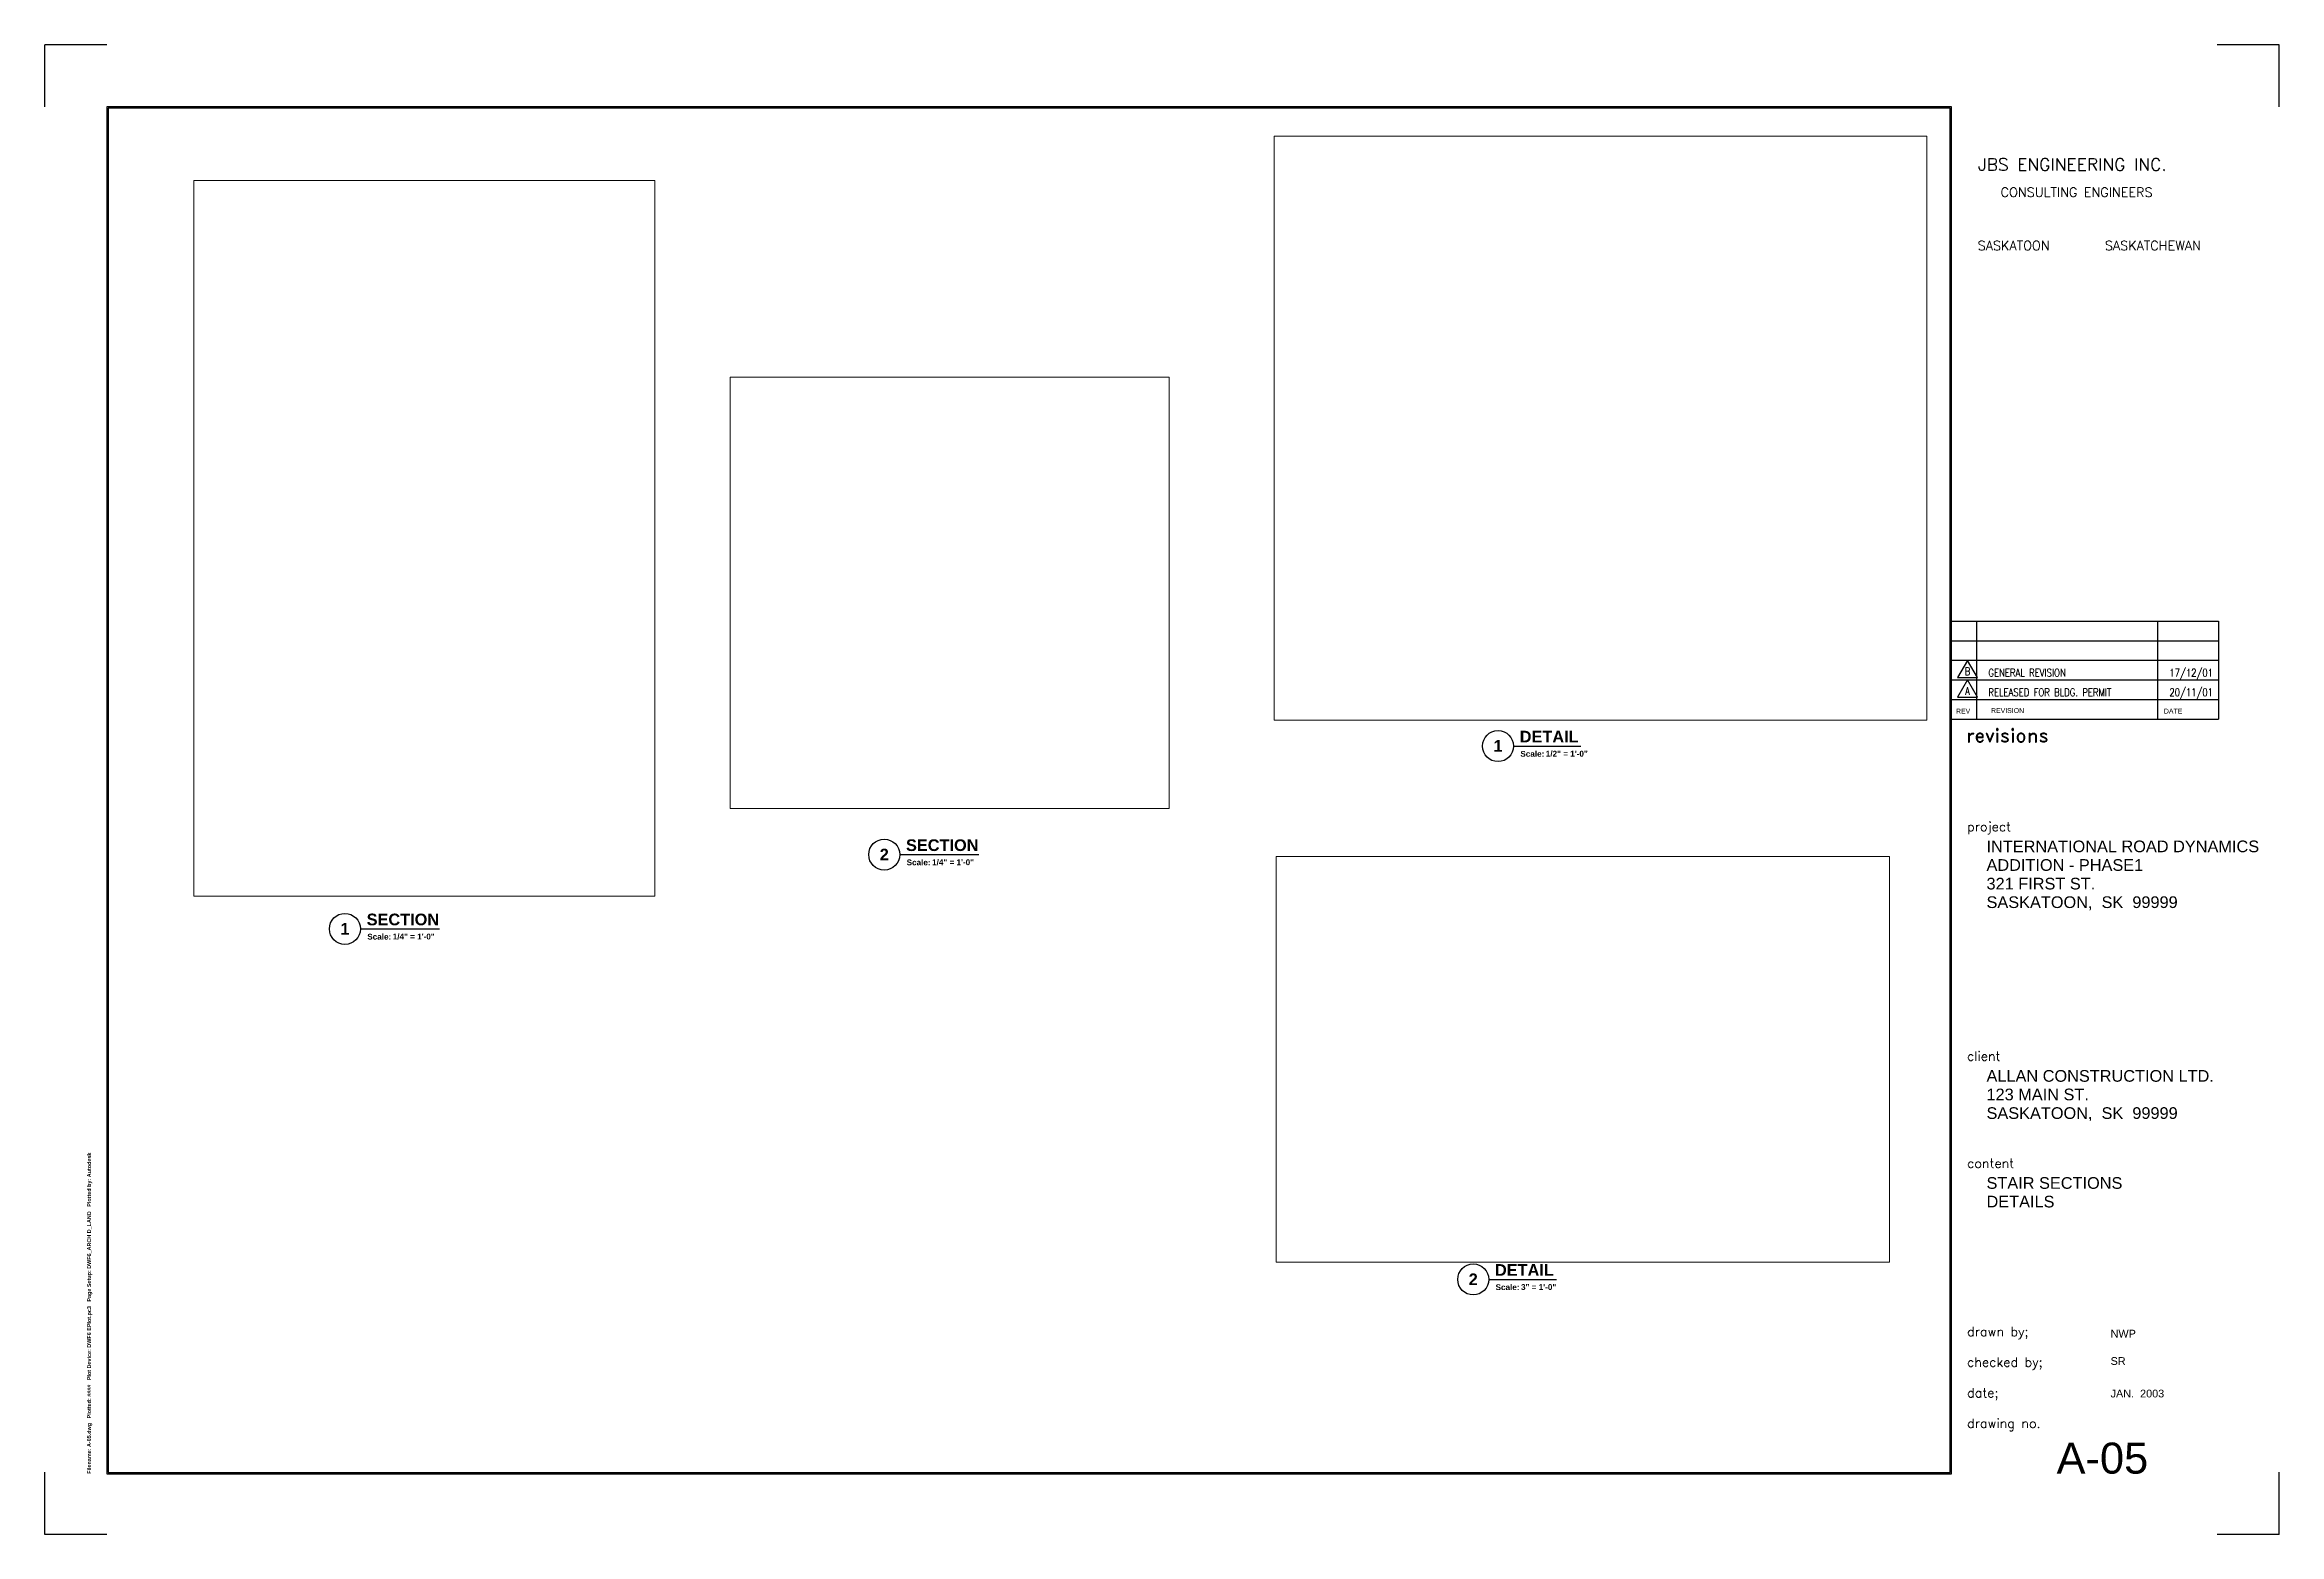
# Paper-space layout 'SECTIONS AND DETAILS' of a CAD drawing. Header units: inches. Extents: x -0.3 to 35.7, y -0.7 to 23.3.
import ezdxf
from ezdxf.enums import TextEntityAlignment as Align

# ---------------------------------------------------------------- set-up
doc = ezdxf.new("R2010")
doc.units = ezdxf.units.IN
doc.header["$MEASUREMENT"] = 0
doc.layers.get('0').update_dxf_attribs({"linetype": 'CONTINUOUS'})
for name, color, linetype in [('Foundation_Plan_Dim', 5, 'CONTINUOUS'), ('PS_Annot', 5, 'CONTINUOUS'), ('TB_BORDER', 6, 'CONTINUOUS'), ('TB_CORNERS', 1, 'CONTINUOUS'), ('TB_INFORMATION', 3, 'CONTINUOUS'), ('TB_TEXT1', 5, 'CONTINUOUS'), ('TB_TEXT3', 1, 'CONTINUOUS'), ('TB_TEXT4', 5, 'CONTINUOUS'), ('TEXT', 5, 'CONTINUOUS'), ('Title', 7, 'CONTINUOUS'), ('TS-TEXT2', 7, 'CONTINUOUS')]:
    doc.layers.add(name, color=color, linetype=linetype)
doc.layers.add('PS_Viewport', color=220, linetype='CONTINUOUS', plot=False)
doc.styles.add('ROMANC', font='romanc')
doc.styles.add('ROMAND', font='ROMAND')
doc.styles.add('ROMANS-80', font='romans.shx', dxfattribs={"width": 0.8})
doc.styles.add('SANSERIF', font='sanss___.ttf')
doc.styles.add('SANSSERIFBOLD', font='sanssb__.ttf')

# ---------------------------------------------------------------- blocks, each defined once
blk = doc.blocks.new('Rev')
at = {"color": 4}
blk.add_lwpolyline([(1.243, 0.24), (1.083, -0.036), (1.402, -0.036)], close=True, dxfattribs=at)
at = {"layer": 'TEXT', "style": 'ROMANS-80', "width": 0.8}
blk.add_attdef('REV', text='', height=0.125, dxfattribs=at).set_placement((1.242, 0.062), align=Align.MIDDLE)
for p in [(1.578, -0.06), (4.494, -0.06)]:
    blk.add_attdef('REV', text='', height=0.125, dxfattribs=at).set_placement(p, align=Align.BOTTOM_LEFT)
blk = doc.blocks.new('title')
at = {"layer": 'TB_BORDER'}
for p, q in [((1, 23), (1, 0.975)), ((30.718, 23), (1, 23)), ((1.02, 22.98), (1.02, 0.994)), ((30.698, 22.98), (1.02, 22.98)), ((30.698, 0.994), (30.698, 22.98)), ((30.718, 0.975), (30.718, 23)), ((1, 0.975), (30.718, 0.975)), ((1.02, 0.994), (30.698, 0.994))]:
    blk.add_line(p, q, dxfattribs=at)
at = {"layer": 'TB_CORNERS'}
for p, q in [((0, 23), (0, 24)), ((1, 24), (0, 24)), ((36, 24), (35, 24)), ((36, 23), (36, 24)), ((0, 0), (0, 1)), ((36, 0), (36, 1)), ((1, 0), (0, 0)), ((36, 0), (35, 0))]:
    blk.add_line(p, q, dxfattribs=at)
at = {"layer": 'TB_INFORMATION'}
for p, q in [((30.718, 14.713), (35.02, 14.713)), ((31.124, 14.713), (31.124, 13.136)), ((34.04, 14.713), (34.04, 13.136)), ((35.02, 14.713), (35.02, 13.136)), ((30.718, 14.398), (35.02, 14.398)), ((30.718, 14.082), (35.02, 14.082)), ((30.718, 13.767), (35.02, 13.767)), ((30.718, 13.451), (35.02, 13.451)), ((30.718, 13.136), (35.02, 13.136))]:
    blk.add_line(p, q, dxfattribs=at)
at = {"layer": 'TB_TEXT1', "width": 1.0217}
for s, height, style, p in [('JBS ENGINEERING INC.', 0.1972, 'ROMANC', (31.147, 21.971)), ('CONSULTING ENGINEERS', 0.1479, 'ROMAND', (31.51, 21.549)), ('SASKATOON       SASKATCHEWAN', 0.1479, 'ROMAND', (31.141, 20.69))]:
    blk.add_text(s, height=height, dxfattribs=dict(at, style=style)).set_placement(p)
at = {"layer": 'TB_TEXT3', "ltscale": 15, "style": 'SANSERIF', "flags": 8}
for tag, p in [('PROJECT_NAME', (31.283, 10.99)), ('PROJECT_PHASE', (31.283, 10.69)), ('PROJECT_STREET', (31.283, 10.39)), ('PROJECT_CITY', (31.283, 10.091)), ('CLIENT_NAME', (31.283, 7.292)), ('CLIENT_STREET', (31.283, 6.993)), ('CLIENT_CITY', (31.283, 6.693))]:
    blk.add_attdef(tag, p, '', height=0.188, dxfattribs=at)
at = {"layer": 'TB_TEXT3', "color": 10, "ltscale": 15, "style": 'SANSERIF', "flags": 8}
for tag, p in [('SHEET_CONTENT1', (31.283, 5.567)), ('SHEET_CONTENT2', (31.283, 5.267))]:
    blk.add_attdef(tag, p, '', height=0.188, dxfattribs=at)
at = {"layer": 'TB_TEXT3', "color": 10, "style": 'SANSERIF', "flags": 8}
for tag, p in [('DRAW', (33.282, 3.171)), ('CHECK', (33.282, 2.73))]:
    blk.add_attdef(tag, p, '', height=0.125, dxfattribs=at)
at = {"layer": 'TB_TEXT3', "color": 1, "style": 'SANSERIF', "flags": 8}
blk.add_attdef('DATE', (33.282, 2.206), '', height=0.125, dxfattribs=at)
at = {"layer": 'TB_TEXT3', "style": 'SANSERIF', "flags": 8}
blk.add_attdef('X', text='', height=0.5, dxfattribs=at).set_placement((32.412, 1.478), align=Align.TOP_LEFT)
at = {"layer": 'TB_TEXT4', "width": 1.0217}
for s, p in [('REV', (30.792, 13.224)), ('REVISION', (31.356, 13.233)), ('DATE', (34.141, 13.224))]:
    blk.add_text(s, height=0.0789, dxfattribs=at).set_placement(p)
at = {"layer": 'TB_TEXT4', "style": 'ROMAND', "width": 1.0217}
for s, height, p in [('revisions', 0.2188, (30.953, 12.764)), ('project', 0.1479, (30.97, 11.328)), ('client', 0.1479, (30.97, 7.63)), ('content', 0.1479, (30.97, 5.905)), ('drawn by;', 0.1479, (30.97, 3.193)), ('checked by;', 0.1479, (30.97, 2.7)), ('date;', 0.1479, (30.97, 2.207)), ('drawing no.', 0.1479, (30.97, 1.714))]:
    blk.add_text(s, height=height, dxfattribs=at).set_placement(p)
blk = doc.blocks.new('*B6')
blk.add_line((0.842, -0.513), (2.117, -0.513))
at = {"lineweight": 25}
blk.add_circle((0.592, -0.513), 0.25, dxfattribs=at)
at = {"insert": (0.952, -0.591), "char_height": 0.0938, "width": 0.39163, "attachment_point": 1, "style": 'SANSSERIFBOLD'}
blk.add_mtext('Scale: ', dxfattribs=at)
at = {"ltscale": 15, "style": 'SANSSERIFBOLD', "flags": 8}
blk.add_attdef('VIEWNAME', text='', height=0.188, dxfattribs=at).set_placement((0.942, -0.511), align=Align.BOTTOM_LEFT)
blk.add_attdef('#', text='', height=0.188, dxfattribs=at).set_placement((0.592, -0.511), align=Align.MIDDLE_CENTER)
blk.add_attdef('VPSCALE', text='', height=0.0938, dxfattribs=at).set_placement((1.362, -0.589), align=Align.TOP_LEFT)
blk = doc.blocks.new('*B5')
blk.add_line((0.842, -0.513), (2.116, -0.513))
at = {"lineweight": 25}
blk.add_circle((0.592, -0.513), 0.25, dxfattribs=at)
at = {"insert": (0.952, -0.591), "char_height": 0.0938, "width": 0.39163, "attachment_point": 1, "style": 'SANSSERIFBOLD'}
blk.add_mtext('Scale: ', dxfattribs=at)
at = {"ltscale": 15, "style": 'SANSSERIFBOLD', "flags": 8}
blk.add_attdef('VIEWNAME', text='', height=0.188, dxfattribs=at).set_placement((0.942, -0.511), align=Align.BOTTOM_LEFT)
blk.add_attdef('#', text='', height=0.188, dxfattribs=at).set_placement((0.592, -0.511), align=Align.MIDDLE_CENTER)
blk.add_attdef('VPSCALE', text='', height=0.0938, dxfattribs=at).set_placement((1.362, -0.589), align=Align.TOP_LEFT)
blk = doc.blocks.new('*B7')
blk.add_line((0.842, -0.513), (1.927, -0.513))
at = {"lineweight": 25}
blk.add_circle((0.592, -0.513), 0.25, dxfattribs=at)
at = {"insert": (0.952, -0.591), "char_height": 0.0938, "width": 0.39163, "attachment_point": 1, "style": 'SANSSERIFBOLD'}
blk.add_mtext('Scale: ', dxfattribs=at)
at = {"ltscale": 15, "style": 'SANSSERIFBOLD', "flags": 8}
blk.add_attdef('VIEWNAME', text='', height=0.188, dxfattribs=at).set_placement((0.942, -0.511), align=Align.BOTTOM_LEFT)
blk.add_attdef('#', text='', height=0.188, dxfattribs=at).set_placement((0.592, -0.511), align=Align.MIDDLE_CENTER)
blk.add_attdef('VPSCALE', text='', height=0.0938, dxfattribs=at).set_placement((1.362, -0.589), align=Align.TOP_LEFT)
blk = doc.blocks.new('*B8')
blk.add_line((0.842, -0.513), (1.935, -0.513))
at = {"lineweight": 25}
blk.add_circle((0.592, -0.513), 0.25, dxfattribs=at)
at = {"insert": (0.952, -0.591), "char_height": 0.0938, "width": 0.39163, "attachment_point": 1, "style": 'SANSSERIFBOLD'}
blk.add_mtext('Scale: ', dxfattribs=at)
at = {"ltscale": 15, "style": 'SANSSERIFBOLD', "flags": 8}
blk.add_attdef('VIEWNAME', text='', height=0.188, dxfattribs=at).set_placement((0.942, -0.511), align=Align.BOTTOM_LEFT)
blk.add_attdef('#', text='', height=0.188, dxfattribs=at).set_placement((0.592, -0.511), align=Align.MIDDLE_CENTER)
blk.add_attdef('VPSCALE', text='', height=0.0938, dxfattribs=at).set_placement((1.362, -0.589), align=Align.TOP_LEFT)

psp = doc.layouts.new('SECTIONS AND DETAILS')

# ---------------------------------------------------------------- block references
at = {"layer": 'Foundation_Plan_Dim'}
ref = psp.add_blockref('Rev', (29.393, 13.129), dxfattribs=at)
ref.add_attrib('REV', 'B', dxfattribs={"layer": 'TEXT', "height": 0.125, "style": 'ROMANS-80', "width": 0.8}).set_placement((30.635, 13.191), align=Align.MIDDLE)
ref.add_attrib('REV', 'GENERAL REVISION', dxfattribs={"layer": 'TEXT', "height": 0.125, "style": 'ROMANS-80', "width": 0.8}).set_placement((30.971, 13.069), align=Align.BOTTOM_LEFT)
ref.add_attrib('REV', '17/12/01', dxfattribs={"layer": 'TEXT', "height": 0.125, "style": 'ROMANS-80', "width": 0.8}).set_placement((33.887, 13.069), align=Align.BOTTOM_LEFT)
ref = psp.add_blockref('Rev', (29.393, 12.813), dxfattribs=at)
ref.add_attrib('REV', 'A', dxfattribs={"layer": 'TEXT', "height": 0.125, "style": 'ROMANS-80', "width": 0.8}).set_placement((30.635, 12.875), align=Align.MIDDLE)
ref.add_attrib('REV', 'RELEASED FOR BLDG. PERMIT', dxfattribs={"layer": 'TEXT', "height": 0.125, "style": 'ROMANS-80', "width": 0.8}).set_placement((30.971, 12.754), align=Align.BOTTOM_LEFT)
ref.add_attrib('REV', '20/11/01', dxfattribs={"layer": 'TEXT', "height": 0.125, "style": 'ROMANS-80', "width": 0.8}).set_placement((33.887, 12.754), align=Align.BOTTOM_LEFT)
at = {"layer": 'PS_Annot', "ltscale": 0.1}
for name, p, values in [('*B7', (22.479, 12.501), {'#': '1', 'VIEWNAME': 'DETAIL', 'VPSCALE': '1/2" = 1\'-0"'}), ('*B5', (12.592, 10.752), {'#': '2', 'VIEWNAME': 'SECTION', 'VPSCALE': '1/4" = 1\'-0"'}), ('*B6', (3.903, 9.555), {'#': '1', 'VIEWNAME': 'SECTION', 'VPSCALE': '1/4" = 1\'-0"'}), ('*B8', (22.08, 3.908), {'#': '2', 'VIEWNAME': 'DETAIL', 'VPSCALE': '3" = 1\'-0"'})]:
    psp.add_blockref(name, p, dxfattribs=at).add_auto_attribs(values)
at = {"layer": 'Title', "ltscale": 0.1}
psp.add_blockref('title', (-0.342, -0.712), dxfattribs=at).add_auto_attribs({'X': 'A-05', 'DATE': 'JAN.  2003', 'CHECK': 'SR', 'DRAW': 'NWP', 'SHEET_CONTENT1': 'STAIR SECTIONS', 'SHEET_CONTENT2': 'DETAILS', 'PROJECT_NAME': 'INTERNATIONAL ROAD DYNAMICS', 'PROJECT_PHASE': 'ADDITION - PHASE1', 'PROJECT_STREET': '321 FIRST ST.', 'PROJECT_CITY': 'SASKATOON,  SK  99999', 'CLIENT_NAME': 'ALLAN CONSTRUCTION LTD.', 'CLIENT_STREET': '123 MAIN ST.', 'CLIENT_CITY': 'SASKATOON,  SK  99999'})

# ---------------------------------------------------------------- texts
at = {"layer": 'TS-TEXT2', "ltscale": 15, "insert": (0.342, 0.263), "char_height": 0.0625, "width": 20, "attachment_point": 1, "rotation": 90, "style": 'SANSSERIFBOLD'}
psp.add_mtext('Filename: A-05.dwg   Plotted: ####   Plot Device: DWF6 EPlot.pc3   Page Setup: DWF6_ARCH D_LAND   Plotted by: Autodesk', dxfattribs=at)

# ---------------------------------------------------------------- viewports
at = {"layer": 'PS_Viewport', "ltscale": 0.1}
for center, size, view_center_point, view_height, status in [((24.723, 17.108), (10.511, 9.40959), (444.402, 84.213), 225.83014, 3), ((14.239, 14.459), (7.071, 6.94839), (803.919, 133.027), 333.52256, 5), ((24.438, 6.941), (9.88, 6.53423), (636.775, 466.503), 26.13691, 4)]:
    vp = psp.add_viewport(center=center, size=size, view_center_point=view_center_point, view_height=view_height, status=status, dxfattribs=at)
    vp.frozen_layers = ['0', 'PS_Annot', 'PS_Viewport']
vp = psp.add_viewport(center=(5.775, 15.335), size=(7.429, 11.5258), view_center_point=(430.337, 174.454), view_height=553.2385, dxfattribs=at)
vp.frozen_layers = ['0', 'PS_Annot', 'PS_Viewport']

doc.saveas('drawing.dxf')
